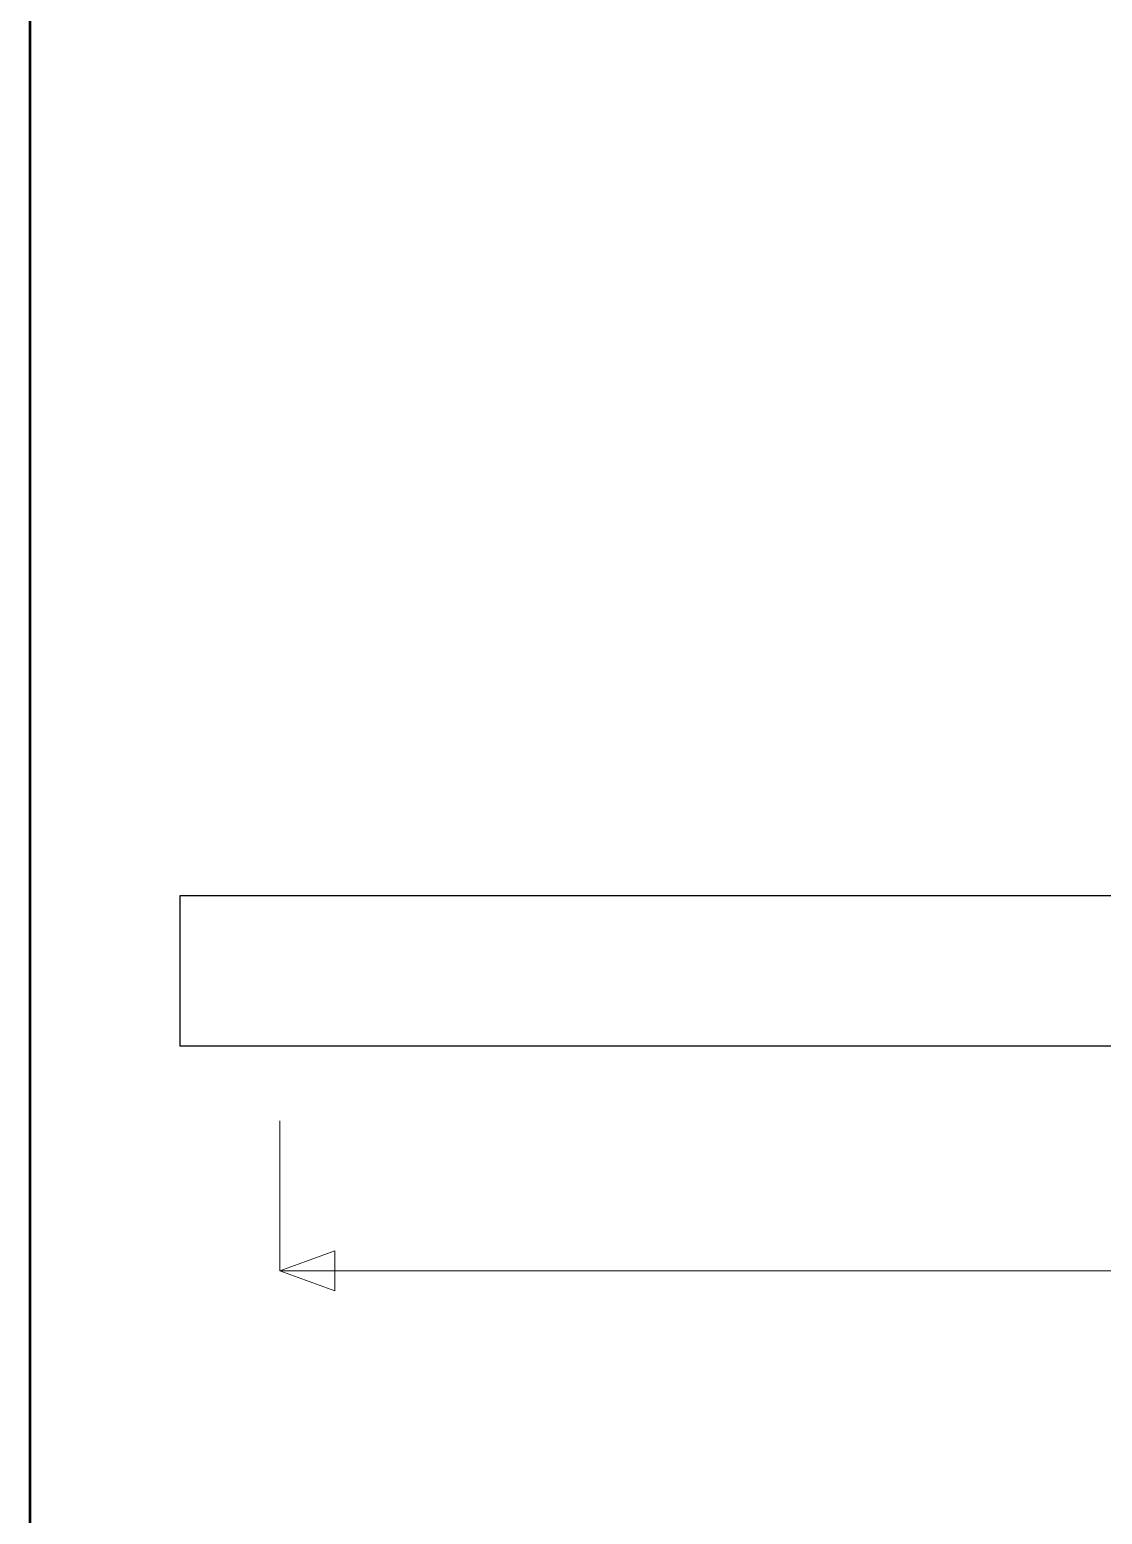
# Model space of a CAD drawing. Header units: millimetres. Extents: x 10 to 410, y 10 to 287.
# Drawn here: x 10 to 52.9, y 168.3 to 227.6 of the extents above; entities that cross this region are included whole.
import ezdxf

# ---------------------------------------------------------------- set-up
doc = ezdxf.new("R2010")
doc.units = ezdxf.units.MM
for name, color, linetype, lineweight in [('BORDER', 7, 'CONTINUOUS', 50), ('DIMENSION', 2, 'CONTINUOUS', 18), ('TITLE_BLOCK', 7, 'CONTINUOUS', 25)]:
    doc.layers.add(name, color=color, linetype=linetype, lineweight=lineweight)

msp = doc.modelspace()

# ---------------------------------------------------------------- linework, layer by layer
at = {"layer": 'BORDER'}
msp.add_lwpolyline([(10, 10), (410, 10), (410, 287), (10, 287)], close=True, dxfattribs=at)
at = {"layer": 'DIMENSION'}
for p, q in [((20, 184), (20, 178)), ((20, 178), (132, 178))]:
    msp.add_line(p, q, dxfattribs=at)
msp.add_lwpolyline([(20, 178), (22.2, 178.8), (22.2, 177.2)], close=True, dxfattribs=at)
at = {"layer": 'TITLE_BLOCK'}
msp.add_lwpolyline([(16, 187), (140, 187), (140, 193), (16, 193)], close=True, dxfattribs=at)

doc.saveas('drawing.dxf')
